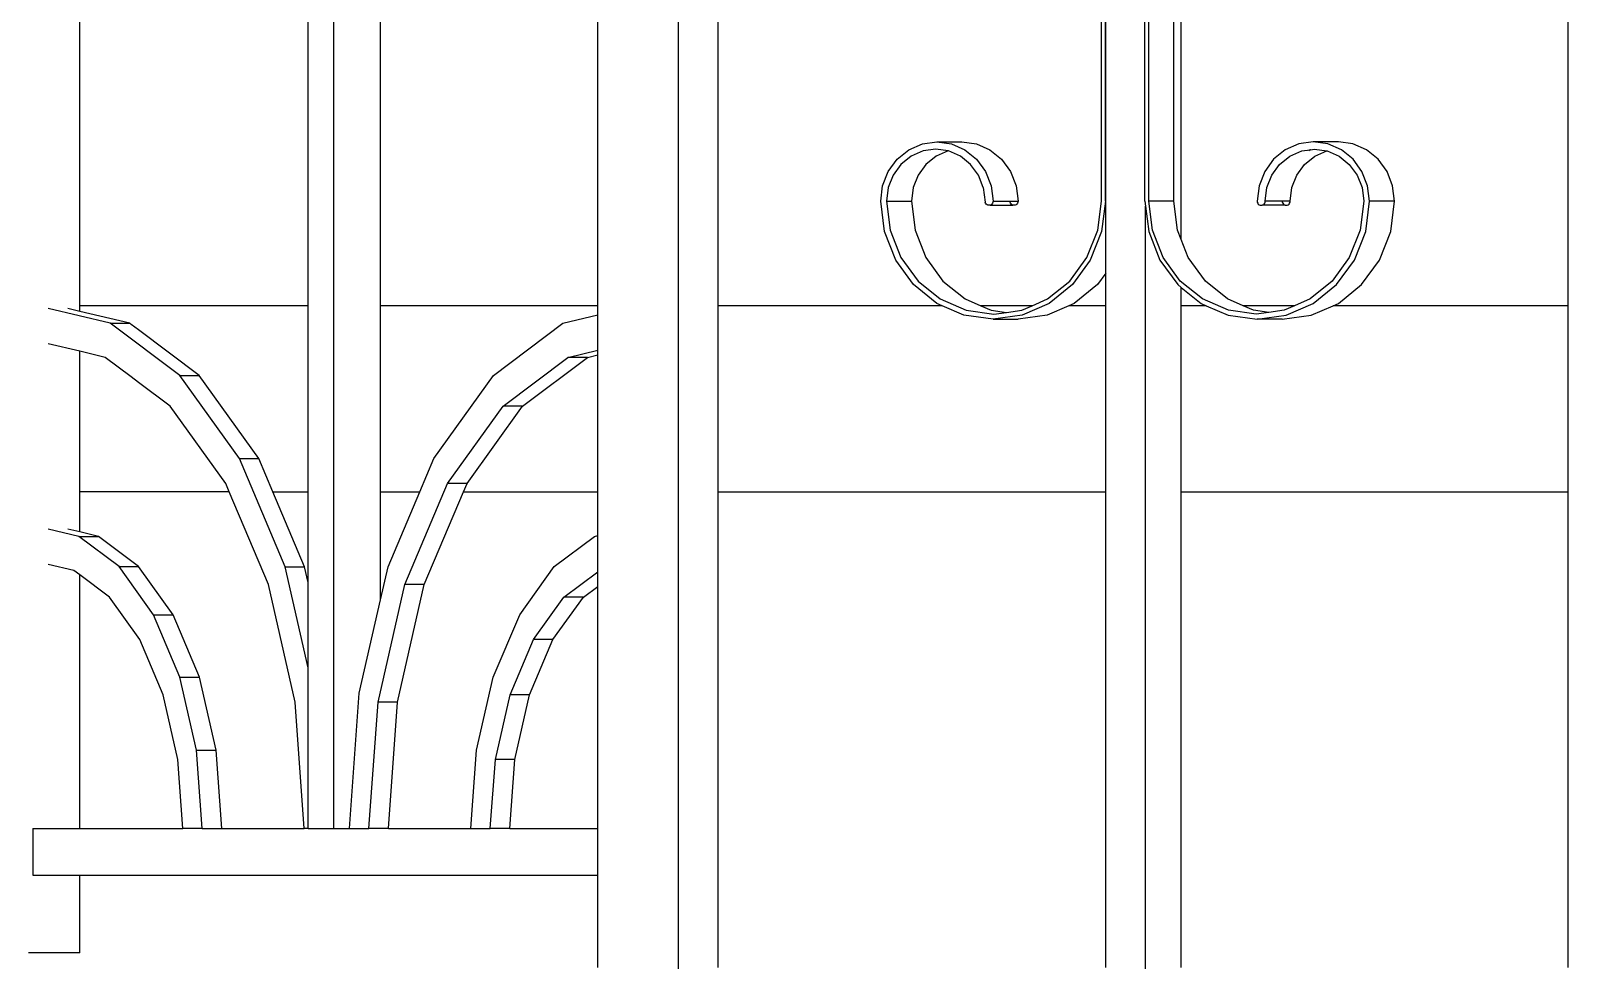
# Model space of a CAD drawing. Header units: millimetres. Extents: x 173236 to 801264, y -94969 to 615039.
# Drawn here: x 498831.5 to 499122.2, y -2168.4 to -1992.5 of the extents above; entities that cross this region are included whole.
import ezdxf

# ---------------------------------------------------------------- set-up
doc = ezdxf.new("R2010")
doc.units = ezdxf.units.MM
doc.header["$MEASUREMENT"] = 0
doc.layers.add('VOX-A-WALL-PATT', color=233, linetype='Continuous')

# ---------------------------------------------------------------- blocks, each defined once
blk = doc.blocks.new('STAIRCASE')
at = {"layer": 'VOX-A-WALL-PATT'}
for p, q in [((498953.96, -2292.21), (498953.96, -1519.04)), ((498888.8, -2143.45), (498888.8, -1901.42)), ((498840.75, -2044.53), (498840.75, -1934.18)), ((498883.94, -2044.53), (498883.94, -1934.18)), ((498897.63, -2044.53), (498897.63, -1934.18)), ((498938.68, -2044.53), (498938.68, -1934.18)), ((499049.01, -2032.02), (499049.01, -1946.58)), ((499033.92, -2024.72), (499033.92, -1955.15)), ((499034.68, -2024.72), (499034.68, -1955.56)), ((499034.78, -2024.72), (499034.78, -1955.56)), ((499042.14, -2024.72), (499042.14, -1955.56)), ((499042.9, -2024.72), (499042.9, -1955.15)), ((499047.63, -2024.72), (499047.63, -1955.15)), ((499122.2, -2044.53), (499122.2, -1971.65)), ((498961.44, -2044.53), (498961.44, -1975.27)), ((498997.51, -2015.03), (499000.07, -2013.91)), ((499000.07, -2013.91), (499002.82, -2013.53)), ((499002.82, -2013.53), (499005.57, -2013.91)), ((499002.82, -2013.53), (499007.54, -2013.53)), ((499005.57, -2013.91), (499008.13, -2015.03)), ((499007.54, -2013.53), (499010.29, -2013.91)), ((499010.29, -2013.91), (499012.85, -2015.03)), ((499071.25, -2013.91), (499068.69, -2015.03)), ((499074, -2013.53), (499071.25, -2013.91)), ((499078.73, -2013.53), (499074, -2013.53)), ((499076.75, -2013.91), (499074, -2013.53)), ((499079.31, -2015.03), (499076.75, -2013.91)), ((499081.48, -2013.91), (499078.73, -2013.53)), ((499084.04, -2015.03), (499081.48, -2013.91)), ((498993.62, -2019.12), (498995.31, -2016.81)), ((498995.31, -2016.81), (498997.51, -2015.03)), ((498997.95, -2016.22), (498996.02, -2017.78)), ((499000.2, -2015.24), (498997.95, -2016.22)), ((499002.61, -2014.91), (499000.2, -2015.24)), ((499002.68, -2016.22), (499000.75, -2017.78)), ((499004.93, -2015.24), (499002.61, -2014.91)), ((499004.93, -2015.24), (499002.68, -2016.22)), ((499004.97, -2015.23), (499004.93, -2015.24)), ((499005.02, -2015.24), (499004.97, -2015.23)), ((499007.27, -2016.22), (499005.02, -2015.24)), ((499009.19, -2017.78), (499007.27, -2016.22)), ((499008.13, -2015.03), (499010.33, -2016.81)), ((499010.33, -2016.81), (499012.01, -2019.12)), ((499012.85, -2015.03), (499015.05, -2016.81)), ((499015.05, -2016.81), (499016.74, -2019.12)), ((499066.49, -2016.81), (499064.81, -2019.12)), ((499068.69, -2015.03), (499066.49, -2016.81)), ((499067.63, -2017.78), (499069.55, -2016.22)), ((499069.55, -2016.22), (499071.8, -2015.24)), ((499071.8, -2015.24), (499073.42, -2015.03)), ((499072.35, -2017.78), (499074.28, -2016.22)), ((499073.42, -2015.03), (499073.16, -2015.24)), ((499073.46, -2015.01), (499073.42, -2015.03)), ((499073.46, -2015.01), (499074.21, -2014.91)), ((499074.21, -2014.91), (499076.53, -2015.24)), ((499074.28, -2016.22), (499076.53, -2015.24)), ((499076.53, -2015.24), (499076.57, -2015.23)), ((499076.57, -2015.23), (499076.62, -2015.24)), ((499076.62, -2015.24), (499078.87, -2016.22)), ((499078.87, -2016.22), (499080.79, -2017.78)), ((499081.51, -2016.81), (499079.31, -2015.03)), ((499083.2, -2019.12), (499081.51, -2016.81)), ((499086.24, -2016.81), (499084.04, -2015.03)), ((499087.93, -2019.12), (499086.24, -2016.81)), ((498992.56, -2021.82), (498993.62, -2019.12)), ((498994.54, -2019.81), (498993.61, -2022.18)), ((498996.02, -2017.78), (498994.54, -2019.81)), ((498999.27, -2019.81), (498998.34, -2022.18)), ((499000.75, -2017.78), (498999.27, -2019.81)), ((499010.67, -2019.81), (499009.19, -2017.78)), ((499011.6, -2022.18), (499010.67, -2019.81)), ((499012.01, -2019.12), (499013.07, -2021.82)), ((499016.74, -2019.12), (499017.8, -2021.82)), ((499064.81, -2019.12), (499063.74, -2021.82)), ((499065.22, -2022.18), (499066.15, -2019.81)), ((499066.15, -2019.81), (499067.63, -2017.78)), ((499069.94, -2022.18), (499070.87, -2019.81)), ((499070.87, -2019.81), (499072.35, -2017.78)), ((499080.79, -2017.78), (499082.27, -2019.81)), ((499082.27, -2019.81), (499083.21, -2022.18)), ((499084.26, -2021.82), (499083.2, -2019.12)), ((499088.99, -2021.82), (499087.93, -2019.12)), ((498992.2, -2024.72), (498992.56, -2021.82)), ((498993.61, -2022.18), (498993.3, -2024.72)), ((498998.34, -2022.18), (498998.02, -2024.72)), ((499011.6, -2022.18), (499011.95, -2024.92)), ((499013.07, -2021.82), (499013.44, -2024.72)), ((499017.8, -2021.82), (499018.16, -2024.72)), ((499063.74, -2021.82), (499063.38, -2024.72)), ((499064.9, -2024.72), (499065.22, -2022.18)), ((499069.62, -2024.72), (499069.94, -2022.18)), ((499083.21, -2022.18), (499083.52, -2024.72)), ((499084.62, -2024.72), (499084.26, -2021.82)), ((499089.35, -2024.72), (499088.99, -2021.82)), ((498992.92, -2030.51), (498992.2, -2024.72)), ((498993.3, -2024.72), (498998.02, -2024.72)), ((498993.3, -2024.72), (498993.99, -2030.25)), ((498998.02, -2024.72), (498998.72, -2030.25)), ((499012.02, -2025.12), (499011.95, -2024.92)), ((499012.14, -2025.28), (499012.02, -2025.12)), ((499012.3, -2025.41), (499012.14, -2025.28)), ((499012.48, -2025.49), (499012.3, -2025.41)), ((499012.68, -2025.51), (499012.48, -2025.49)), ((499012.88, -2025.49), (499012.68, -2025.51)), ((499013.06, -2025.41), (499012.88, -2025.49)), ((499012.88, -2025.49), (499017.21, -2025.49)), ((499013.21, -2025.28), (499013.06, -2025.41)), ((499013.34, -2025.12), (499013.21, -2025.28)), ((499013.41, -2024.92), (499013.34, -2025.12)), ((499013.44, -2024.72), (499013.41, -2024.92)), ((499013.44, -2024.72), (499016.65, -2024.72)), ((499016.67, -2024.92), (499016.65, -2024.72)), ((499016.65, -2024.72), (499018.16, -2024.72)), ((499016.75, -2025.12), (499016.67, -2024.92)), ((499016.87, -2025.28), (499016.75, -2025.12)), ((499017.03, -2025.41), (499016.87, -2025.28)), ((499017.41, -2025.51), (499017.21, -2025.49)), ((499017.6, -2025.49), (499017.41, -2025.51)), ((499017.78, -2025.41), (499017.6, -2025.49)), ((499017.94, -2025.28), (499017.78, -2025.41)), ((499018.06, -2025.12), (499017.94, -2025.28)), ((499018.14, -2024.92), (499018.06, -2025.12)), ((499018.16, -2024.72), (499018.14, -2024.92)), ((499033.23, -2030.25), (499033.92, -2024.72)), ((499034.68, -2024.72), (499033.95, -2030.51)), ((499034.68, -2024.72), (499034.78, -2024.72)), ((499034.78, -2038.34), (499034.78, -2024.72)), ((499042.14, -2024.72), (499042.26, -2025.67)), ((499042.26, -2268.67), (499042.26, -2025.67)), ((499042.26, -2025.67), (499042.87, -2030.51)), ((499047.63, -2024.72), (499042.9, -2024.72)), ((499043.59, -2030.25), (499042.9, -2024.72)), ((499048.32, -2030.25), (499047.63, -2024.72)), ((499063.38, -2024.72), (499063.41, -2024.92)), ((499063.41, -2024.92), (499063.48, -2025.12)), ((499063.48, -2025.12), (499063.6, -2025.28)), ((499063.6, -2025.28), (499063.76, -2025.41)), ((499063.76, -2025.41), (499063.94, -2025.49)), ((499063.94, -2025.49), (499064.14, -2025.51)), ((499064.14, -2025.51), (499064.34, -2025.49)), ((499064.34, -2025.49), (499064.52, -2025.41)), ((499068.67, -2025.49), (499064.34, -2025.49)), ((499064.52, -2025.41), (499064.68, -2025.28)), ((499064.68, -2025.28), (499064.8, -2025.12)), ((499064.8, -2025.12), (499064.87, -2024.92)), ((499064.87, -2024.92), (499064.9, -2024.72)), ((499068.11, -2024.72), (499064.9, -2024.72)), ((499068.11, -2024.72), (499068.13, -2024.92)), ((499069.62, -2024.72), (499068.11, -2024.72)), ((499068.13, -2024.92), (499068.21, -2025.12)), ((499068.21, -2025.12), (499068.33, -2025.28)), ((499068.33, -2025.28), (499068.49, -2025.41)), ((499068.67, -2025.49), (499068.87, -2025.51)), ((499068.87, -2025.51), (499069.06, -2025.49)), ((499069.06, -2025.49), (499069.25, -2025.41)), ((499069.25, -2025.41), (499069.4, -2025.28)), ((499069.4, -2025.28), (499069.52, -2025.12)), ((499069.52, -2025.12), (499069.6, -2024.92)), ((499069.6, -2024.92), (499069.62, -2024.72)), ((499083.52, -2024.72), (499082.83, -2030.25)), ((499083.9, -2030.51), (499084.62, -2024.72)), ((499089.35, -2024.72), (499084.62, -2024.72)), ((499088.63, -2030.51), (499089.35, -2024.72)), ((498995.04, -2035.9), (498992.92, -2030.51)), ((498993.99, -2030.25), (498996.02, -2035.41)), ((498998.72, -2030.25), (499000.74, -2035.41)), ((499031.2, -2035.41), (499033.23, -2030.25)), ((499033.95, -2030.51), (499031.83, -2035.9)), ((499042.87, -2030.51), (499044.99, -2035.9)), ((499045.62, -2035.41), (499043.59, -2030.25)), ((499049.01, -2032.02), (499048.32, -2030.25)), ((499050.35, -2035.41), (499049.01, -2032.02)), ((499082.83, -2030.25), (499080.8, -2035.41)), ((499081.78, -2035.9), (499083.9, -2030.51)), ((499086.5, -2035.9), (499088.63, -2030.51)), ((498998.42, -2040.54), (498995.04, -2035.9)), ((498996.02, -2035.41), (498999.25, -2039.85)), ((499000.74, -2035.41), (499003.97, -2039.85)), ((499027.97, -2039.85), (499031.2, -2035.41)), ((499031.83, -2035.9), (499028.46, -2040.54)), ((499044.99, -2035.9), (499048.36, -2040.54)), ((499048.85, -2039.85), (499045.62, -2035.41)), ((499053.58, -2039.85), (499050.35, -2035.41)), ((499080.8, -2035.41), (499077.57, -2039.85)), ((499078.4, -2040.54), (499081.78, -2035.9)), ((499083.13, -2040.54), (499086.5, -2035.9)), ((499002.82, -2044.09), (498998.42, -2040.54)), ((498999.25, -2039.85), (499003.45, -2043.25)), ((499003.97, -2039.85), (499008.18, -2043.25)), ((499023.76, -2043.25), (499027.97, -2039.85)), ((499028.46, -2040.54), (499024.06, -2044.09)), ((499033.18, -2040.54), (499028.78, -2044.09)), ((499034.78, -2038.34), (499033.18, -2040.54)), ((499034.78, -2044.53), (499034.78, -2038.34)), ((499048.36, -2040.54), (499049.01, -2041.06)), ((499053.06, -2043.25), (499048.85, -2039.85)), ((499057.78, -2043.25), (499053.58, -2039.85)), ((499077.57, -2039.85), (499073.37, -2043.25)), ((499074, -2044.09), (499078.4, -2040.54)), ((499078.73, -2044.09), (499083.13, -2040.54)), ((499003.45, -2043.25), (499008.35, -2045.38)), ((499008.18, -2043.25), (499011.12, -2044.53)), ((499020.82, -2044.53), (499023.76, -2043.25)), ((499049.01, -2041.06), (499052.76, -2044.09)), ((499049.01, -2044.53), (499049.01, -2041.06)), ((499057.95, -2045.38), (499053.06, -2043.25)), ((499060.72, -2044.53), (499057.78, -2043.25)), ((499073.37, -2043.25), (499070.43, -2044.53)), ((498846.52, -2047.85), (498834.8, -2045.04)), ((498840.75, -2045.59), (498838.52, -2045.05)), ((498850.47, -2044.53), (498840.75, -2044.53)), ((498840.75, -2045.59), (498840.75, -2044.53)), ((498850.2, -2047.85), (498840.75, -2045.59)), ((498851.86, -2044.53), (498850.47, -2044.53)), ((498883.94, -2044.53), (498851.86, -2044.53)), ((498883.94, -2079.74), (498883.94, -2044.53)), ((498938.68, -2044.53), (498897.63, -2044.53)), ((498897.63, -2079.74), (498897.63, -2044.53)), ((498932.11, -2047.85), (498938.68, -2046.27)), ((498938.68, -2046.27), (498938.68, -2044.53)), ((498938.68, -2052.95), (498938.68, -2046.27)), ((499003.82, -2044.53), (498961.44, -2044.53)), ((498961.44, -2079.74), (498961.44, -2044.53)), ((499003.82, -2044.53), (499002.82, -2044.09)), ((499007.94, -2046.33), (499003.82, -2044.53)), ((499013.44, -2047.09), (499007.94, -2046.33)), ((499008.35, -2045.38), (499013.61, -2046.11)), ((499020.82, -2044.53), (499011.12, -2044.53)), ((499011.12, -2044.53), (499013.08, -2045.38)), ((499013.08, -2045.38), (499015.97, -2045.78)), ((499018.93, -2046.33), (499013.44, -2047.09)), ((499013.61, -2046.11), (499015.97, -2045.78)), ((499015.97, -2045.78), (499018.86, -2045.38)), ((499023.66, -2046.33), (499018.16, -2047.09)), ((499018.86, -2045.38), (499020.82, -2044.53)), ((499024.06, -2044.09), (499018.93, -2046.33)), ((499027.78, -2044.53), (499023.66, -2046.33)), ((499028.78, -2044.09), (499027.78, -2044.53)), ((499034.78, -2044.53), (499027.78, -2044.53)), ((499034.78, -2079.74), (499034.78, -2044.53)), ((499053.76, -2044.53), (499049.01, -2044.53)), ((499049.01, -2079.74), (499049.01, -2044.53)), ((499052.76, -2044.09), (499053.76, -2044.53)), ((499053.76, -2044.53), (499057.89, -2046.33)), ((499057.89, -2046.33), (499063.38, -2047.09)), ((499063.21, -2046.11), (499057.95, -2045.38)), ((499070.43, -2044.53), (499060.72, -2044.53)), ((499062.68, -2045.38), (499060.72, -2044.53)), ((499065.57, -2045.78), (499062.68, -2045.38)), ((499065.57, -2045.78), (499063.21, -2046.11)), ((499063.38, -2047.09), (499068.88, -2046.33)), ((499068.47, -2045.38), (499065.57, -2045.78)), ((499068.11, -2047.09), (499073.61, -2046.33)), ((499070.43, -2044.53), (499068.47, -2045.38)), ((499068.88, -2046.33), (499074, -2044.09)), ((499073.61, -2046.33), (499077.73, -2044.53)), ((499077.73, -2044.53), (499078.73, -2044.09)), ((499122.2, -2044.53), (499077.73, -2044.53)), ((499122.2, -2079.74), (499122.2, -2044.53)), ((498859.66, -2057.73), (498846.52, -2047.85)), ((498846.52, -2047.85), (498850.2, -2047.85)), ((498850.47, -2048.05), (498850.2, -2047.85)), ((498851.86, -2049.1), (498850.47, -2048.05)), ((498863.34, -2057.73), (498851.86, -2049.1)), ((498918.97, -2057.73), (498932.11, -2047.85)), ((499013.44, -2047.09), (499018.16, -2047.09)), ((499068.11, -2047.09), (499063.38, -2047.09)), ((498840.75, -2053.14), (498834.8, -2051.72)), ((498840.75, -2079.74), (498840.75, -2053.14)), ((498845.57, -2054.3), (498840.75, -2053.14)), ((498850.47, -2057.98), (498845.57, -2054.3)), ((498920.81, -2063.52), (498933.06, -2054.3)), ((498924.49, -2063.52), (498936.74, -2054.3)), ((498933.06, -2054.3), (498938.68, -2052.95)), ((498936.74, -2054.3), (498933.06, -2054.3)), ((498936.74, -2054.3), (498938.68, -2053.83)), ((498938.68, -2053.83), (498938.68, -2052.95)), ((498938.68, -2079.74), (498938.68, -2053.83)), ((498851.86, -2059.03), (498850.47, -2057.98)), ((498870.94, -2073.46), (498859.66, -2057.73)), ((498859.66, -2057.73), (498863.34, -2057.73)), ((498874.61, -2073.46), (498863.34, -2057.73)), ((498907.69, -2073.46), (498918.97, -2057.73)), ((498857.82, -2063.52), (498851.86, -2059.03)), ((498868.34, -2078.18), (498857.82, -2063.52)), ((498910.29, -2078.18), (498920.81, -2063.52)), ((498913.97, -2078.18), (498924.49, -2063.52)), ((498924.49, -2063.52), (498920.81, -2063.52)), ((498879.59, -2093.96), (498870.94, -2073.46)), ((498870.94, -2073.46), (498874.61, -2073.46)), ((498877.27, -2079.74), (498874.61, -2073.46)), ((498905.04, -2079.74), (498907.69, -2073.46)), ((498869, -2079.74), (498868.34, -2078.18)), ((498902.22, -2097.3), (498910.29, -2078.18)), ((498913.97, -2078.18), (498910.29, -2078.18)), ((498913.31, -2079.74), (498913.97, -2078.18)), ((498850.47, -2079.74), (498840.75, -2079.74)), ((498840.75, -2087.32), (498840.75, -2079.74)), ((498851.86, -2079.74), (498850.47, -2079.74)), ((498869, -2079.74), (498851.86, -2079.74)), ((498876.41, -2097.3), (498869, -2079.74)), ((498877.27, -2079.74), (498883.94, -2079.74)), ((498883.27, -2093.96), (498877.27, -2079.74)), ((498883.94, -2096.92), (498883.94, -2079.74)), ((498897.63, -2079.74), (498905.04, -2079.74)), ((498897.63, -2100.15), (498897.63, -2079.74)), ((498899.04, -2093.96), (498905.04, -2079.74)), ((498905.9, -2097.3), (498913.31, -2079.74)), ((498913.31, -2079.74), (498938.68, -2079.74)), ((498938.68, -2088.01), (498938.68, -2079.74)), ((498961.44, -2079.74), (499034.78, -2079.74)), ((498961.44, -2169.75), (498961.44, -2079.74)), ((499034.78, -2169.75), (499034.78, -2079.74)), ((499049.01, -2079.74), (499122.2, -2079.74)), ((499049.01, -2169.75), (499049.01, -2079.74)), ((499122.2, -2169.75), (499122.2, -2079.74)), ((498840.58, -2088.16), (498834.8, -2086.78)), ((498840.75, -2087.32), (498838.52, -2086.79)), ((498844.26, -2088.16), (498840.75, -2087.32)), ((498848.18, -2093.88), (498840.58, -2088.16)), ((498840.58, -2088.16), (498844.26, -2088.16)), ((498851.85, -2093.88), (498844.26, -2088.16)), ((498930.46, -2093.88), (498938.05, -2088.16)), ((498938.05, -2088.16), (498938.68, -2088.01)), ((498938.68, -2094.86), (498938.68, -2088.01)), ((498839.63, -2094.61), (498834.8, -2093.46)), ((498840.75, -2095.46), (498839.63, -2094.61)), ((498840.75, -2143.45), (498840.75, -2095.46)), ((498846.34, -2099.66), (498840.75, -2095.46)), ((498854.7, -2102.98), (498848.18, -2093.88)), ((498848.18, -2093.88), (498851.85, -2093.88)), ((498858.38, -2102.98), (498851.85, -2093.88)), ((498883.94, -2113.06), (498879.59, -2093.96)), ((498879.59, -2093.96), (498883.27, -2093.96)), ((498883.94, -2096.92), (498883.27, -2093.96)), ((498897.63, -2100.15), (498899.04, -2093.96)), ((498923.93, -2102.98), (498930.46, -2093.88)), ((498932.29, -2099.66), (498938.68, -2094.86)), ((498938.68, -2097.62), (498938.68, -2094.86)), ((498881.48, -2119.56), (498876.41, -2097.3)), ((498883.94, -2113.06), (498883.94, -2096.92)), ((498897.15, -2119.56), (498902.22, -2097.3)), ((498900.83, -2119.56), (498905.9, -2097.3)), ((498905.9, -2097.3), (498902.22, -2097.3)), ((498935.97, -2099.66), (498938.68, -2097.62)), ((498938.68, -2143.45), (498938.68, -2097.62)), ((498852.1, -2107.7), (498846.34, -2099.66)), ((498893.6, -2117.83), (498897.63, -2100.15)), ((498926.53, -2107.7), (498932.29, -2099.66)), ((498930.21, -2107.7), (498935.97, -2099.66)), ((498935.97, -2099.66), (498932.29, -2099.66)), ((498859.7, -2114.83), (498854.7, -2102.98)), ((498854.7, -2102.98), (498858.38, -2102.98)), ((498863.38, -2114.83), (498858.38, -2102.98)), ((498918.93, -2114.83), (498923.93, -2102.98)), ((498856.52, -2118.17), (498852.1, -2107.7)), ((498922.11, -2118.17), (498926.53, -2107.7)), ((498925.79, -2118.17), (498930.21, -2107.7)), ((498930.21, -2107.7), (498926.53, -2107.7)), ((498883.94, -2143.45), (498883.94, -2113.06)), ((498862.85, -2128.63), (498859.7, -2114.83)), ((498859.7, -2114.83), (498863.38, -2114.83)), ((498866.53, -2128.63), (498863.38, -2114.83)), ((498915.78, -2128.63), (498918.93, -2114.83)), ((498859.3, -2130.36), (498856.52, -2118.17)), ((498891.74, -2143.45), (498893.6, -2117.83)), ((498919.33, -2130.36), (498922.11, -2118.17)), ((498925.79, -2118.17), (498922.11, -2118.17)), ((498923.01, -2130.36), (498925.79, -2118.17)), ((498883.21, -2143.45), (498881.48, -2119.56)), ((498895.42, -2143.45), (498897.15, -2119.56)), ((498900.83, -2119.56), (498897.15, -2119.56)), ((498899.1, -2143.45), (498900.83, -2119.56)), ((498860.25, -2143.45), (498859.3, -2130.36)), ((498863.92, -2143.45), (498862.85, -2128.63)), ((498862.85, -2128.63), (498866.53, -2128.63)), ((498867.6, -2143.45), (498866.53, -2128.63)), ((498914.71, -2143.45), (498915.78, -2128.63)), ((498918.38, -2143.45), (498919.33, -2130.36)), ((498923.01, -2130.36), (498919.33, -2130.36)), ((498922.06, -2143.45), (498923.01, -2130.36)), ((498831.88, -2143.45), (498831.88, -2152.27)), ((498831.88, -2143.45), (498840.75, -2143.45)), ((498840.75, -2143.45), (498860.25, -2143.45)), ((498863.92, -2143.45), (498860.25, -2143.45)), ((498863.92, -2143.45), (498867.6, -2143.45)), ((498867.6, -2143.45), (498883.21, -2143.45)), ((498883.94, -2143.45), (498883.21, -2143.45)), ((498883.94, -2143.45), (498888.8, -2143.45)), ((498888.8, -2143.45), (498891.74, -2143.45)), ((498891.74, -2143.45), (498895.42, -2143.45)), ((498899.1, -2143.45), (498895.42, -2143.45)), ((498899.1, -2143.45), (498914.71, -2143.45)), ((498914.71, -2143.45), (498918.38, -2143.45)), ((498922.06, -2143.45), (498918.38, -2143.45)), ((498922.06, -2143.45), (498938.68, -2143.45)), ((498938.68, -2152.27), (498938.68, -2143.45)), ((498831.88, -2152.27), (498840.75, -2152.27)), ((498840.75, -2166.99), (498840.75, -2152.27)), ((498840.75, -2152.27), (498938.68, -2152.27)), ((498938.68, -2169.75), (498938.68, -2152.27)), ((498840.75, -2166.99), (498831.08, -2166.99))]:
    blk.add_line(p, q, dxfattribs=at)

msp = doc.modelspace()

# ---------------------------------------------------------------- block references
msp.add_blockref('STAIRCASE', (0, 0))

doc.saveas('drawing.dxf')
